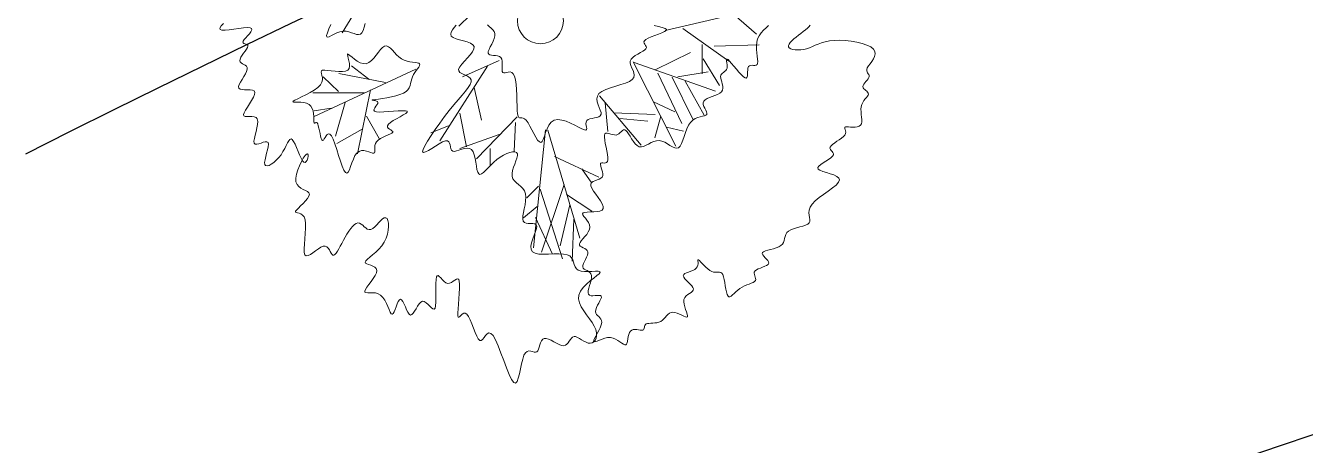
# Model space of a CAD drawing. Extents: x 2080 to 102394, y 2071 to 93424.
# Drawn here: x 85380.2 to 85534.6, y 83957.8 to 84008.4 of the extents above; entities that cross this region are included whole.
import ezdxf

# ---------------------------------------------------------------- set-up
doc = ezdxf.new("R2010")
doc.units = 0
doc.header["$LTSCALE"] = 20
doc.header["$MEASUREMENT"] = 0
doc.layers.add('casuanut tree', color=100, linetype='Continuous', lineweight=5)
doc.layers.add('road', color=2, linetype='Continuous')

# ---------------------------------------------------------------- blocks, each defined once
blk = doc.blocks.new('tr')
at = {"layer": 'casuanut tree'}
for p, q in [((-0.4628, 0.2409), (-0.6017, 0.0989)), ((-0.1639, 0.0898), (-0.2485, 0.0385)), ((-0.6532, -0.073), (-0.6884, -0.0189)), ((-0.5062, -0.0793), (-0.6394, -0.0202)), ((-0.5539, -0.0579), (-0.5967, -0.0051)), ((-0.4069, -0.0604), (-0.7425, -0.1308)), ((-0.5766, -0.0956), (-0.7299, -0.0592)), ((-0.6859, -0.1183), (-0.7387, -0.1145)), ((-0.6407, -0.1107), (-0.6922, -0.205)), ((-0.5565, -0.0906), (-0.6394, -0.2729)), ((-0.1911, -0.1005), (-0.3843, -0.2908)), ((-0.1519, -0.0915), (-0.2726, -0.1156)), ((0.3639, -0.1163), (0.7017, -0.1163)), ((0.5801, -0.1163), (0.6341, -0.1907)), ((-0.2454, -0.1549), (-0.2454, -0.2576)), ((0.4179, -0.1231), (0.5328, -0.2516)), ((-0.5866, -0.166), (-0.564, -0.2415)), ((0.2467, -0.1881), (0.3161, -0.4691)), ((0.249, -0.1907), (0.472, -0.3327)), ((0.4652, -0.1839), (0.445, -0.2718)), ((-0.608, -0.2025), (-0.6935, -0.2276)), ((-0.3058, -0.2214), (-0.3088, -0.3271)), ((0.307, -0.2274), (0.4248, -0.2002)), ((0.458, -0.2274), (0.4882, -0.318)), ((0.499, -0.1975), (0.6341, -0.2245)), ((-0.3481, -0.2516), (-0.4054, -0.2606)), ((-0.1368, -0.2727), (-0.2877, -0.3694)), ((0.1229, -0.2667), (0.2134, -0.4419)), ((0.3131, -0.2395), (0.3493, -0.4056)), ((0.3523, -0.2606), (0.3855, -0.4026)), ((0.3704, -0.2637), (0.464, -0.2697)), ((-0.2032, -0.312), (-0.33, -0.3271)), ((-0.1458, -0.2878), (-0.17, -0.3724)), ((0.135, -0.2908), (0.1229, -0.3785)), ((0.3885, -0.2818), (0.4218, -0.3966)), ((-0.2394, -0.3482), (-0.2515, -0.3996)), ((-0.0613, -0.3301), (-0.179, -0.6745)), ((-0.0552, -0.3331), (-0.0341, -0.6775)), ((0.1531, -0.3271), (0.2768, -0.3603)), ((0.1682, -0.3482), (0.2497, -0.3754)), ((0.2799, -0.3211), (0.3372, -0.3664)), ((0.2919, -0.3694), (0.2587, -0.4298)), ((-0.0526, -0.416), (0.0645, -0.5084)), ((0.301, -0.4056), (0.3493, -0.4298)), ((-0.1217, -0.4933), (-0.1639, -0.5204)), ((-0.0436, -0.5061), (-0.1585, -0.6932)), ((-0.1179, -0.5039), (-0.0999, -0.727)), ((0.0195, -0.4723), (0.0397, -0.5219)), ((-0.0432, -0.5386), (0.0202, -0.605)), ((-0.1398, -0.5537), (-0.1881, -0.5778)), ((-0.1517, -0.585), (-0.1269, -0.7067)), ((-0.0413, -0.5715), (-0.0976, -0.6865))]:
    blk.add_line(p, q, dxfattribs=at)
at = {"layer": 'casuanut tree', "color": 2}
blk.add_line((-0.0391, -0.6166), (-0.0729, -0.7406), dxfattribs=at)
at = {"layer": 'casuanut tree'}
for points in [[(0.6759, -0.1732), (0.6671, -0.1783), (0.6579, -0.1838), (0.649, -0.19), (0.6409, -0.1971), (0.6341, -0.2054), (0.6291, -0.2148), (0.6256, -0.2252), (0.6233, -0.236), (0.6219, -0.2466), (0.6209, -0.2567), (0.62, -0.2657), (0.6189, -0.2732), (0.6172, -0.2786), (0.6147, -0.2817), (0.6114, -0.2828), (0.6076, -0.2825), (0.6034, -0.2816), (0.5992, -0.2804), (0.5951, -0.2797), (0.5912, -0.28), (0.588, -0.282), (0.5853, -0.2859), (0.5832, -0.2913), (0.5815, -0.2975), (0.5798, -0.3037), (0.578, -0.3091), (0.5759, -0.313), (0.5733, -0.3148), (0.5699, -0.3135), (0.5657, -0.3089), (0.5608, -0.3014), (0.5555, -0.292), (0.55, -0.2816), (0.5446, -0.271), (0.5395, -0.2611), (0.5351, -0.2528), (0.5317, -0.247), (0.5292, -0.2444), (0.5277, -0.2446), (0.5268, -0.247), (0.5263, -0.251), (0.5259, -0.2561), (0.5253, -0.2616), (0.5243, -0.2671), (0.5226, -0.2718), (0.5201, -0.2755), (0.5169, -0.2782), (0.5132, -0.2802), (0.5094, -0.282), (0.5057, -0.2837), (0.5024, -0.2858), (0.4997, -0.2885), (0.4979, -0.2921), (0.4971, -0.2969), (0.4971, -0.3027), (0.4975, -0.309), (0.4977, -0.3156), (0.4975, -0.3222), (0.4965, -0.3284), (0.4941, -0.3339), (0.49, -0.3383), (0.484, -0.3415), (0.4764, -0.3436), (0.4678, -0.3451), (0.4589, -0.3462), (0.4501, -0.3473), (0.442, -0.3488), (0.4352, -0.3509), (0.4303, -0.3541), (0.4276, -0.3585), (0.4268, -0.3639), (0.4274, -0.37), (0.4286, -0.3762), (0.4301, -0.3823), (0.4313, -0.3879), (0.4315, -0.3925), (0.4303, -0.3958), (0.4273, -0.3976), (0.4225, -0.3982), (0.4164, -0.3982), (0.4092, -0.3982), (0.4013, -0.3986), (0.393, -0.4001), (0.3845, -0.4031), (0.3763, -0.4082), (0.3685, -0.4157), (0.3612, -0.4251), (0.3543, -0.4355), (0.3477, -0.4462), (0.3414, -0.4564), (0.3353, -0.4652), (0.3293, -0.472), (0.3234, -0.4758), (0.3174, -0.4762), (0.3114, -0.4737), (0.3053, -0.469), (0.299, -0.463), (0.2924, -0.4564), (0.2855, -0.45), (0.2782, -0.4445), (0.2704, -0.4409), (0.2622, -0.4395), (0.2536, -0.44), (0.2449, -0.4417), (0.2362, -0.444), (0.2278, -0.4461), (0.2199, -0.4475), (0.2127, -0.4475), (0.2063, -0.4454), (0.2008, -0.4407), (0.1963, -0.434), (0.1925, -0.4259), (0.1892, -0.4171), (0.1863, -0.4082), (0.1836, -0.3999), (0.1809, -0.3929), (0.1781, -0.3879), (0.175, -0.3853), (0.1716, -0.3848), (0.1679, -0.3859), (0.1639, -0.3879), (0.1596, -0.3903), (0.1551, -0.3927), (0.1504, -0.3943), (0.1455, -0.3947), (0.1403, -0.3934), (0.1351, -0.3911), (0.13, -0.3881), (0.125, -0.3852), (0.1205, -0.383), (0.1165, -0.3821), (0.1131, -0.3832), (0.1105, -0.3868), (0.1089, -0.3933), (0.1079, -0.4022), (0.1074, -0.4128), (0.1072, -0.4242), (0.1069, -0.4358), (0.1064, -0.4467), (0.1055, -0.4561), (0.1038, -0.4634), (0.1013, -0.4679), (0.098, -0.4701), (0.0944, -0.4706), (0.0906, -0.47), (0.0869, -0.4689), (0.0835, -0.468), (0.0808, -0.4678), (0.079, -0.469), (0.0783, -0.4721), (0.0783, -0.4767), (0.0788, -0.4823), (0.0793, -0.4886), (0.0795, -0.4951), (0.079, -0.5012), (0.0775, -0.5066), (0.0745, -0.5107), (0.0699, -0.5134), (0.0641, -0.5148), (0.0576, -0.5156), (0.051, -0.5164), (0.0449, -0.5175), (0.0398, -0.5196), (0.0364, -0.5232), (0.0351, -0.5288), (0.0364, -0.5367), (0.0396, -0.5464), (0.044, -0.5574), (0.0488, -0.5688), (0.0532, -0.5799), (0.0565, -0.5902), (0.0578, -0.5989), (0.0565, -0.6054), (0.0519, -0.6091), (0.0448, -0.6104), (0.0358, -0.6101), (0.0258, -0.6086), (0.0158, -0.6067), (0.0065, -0.6049), (-0.0013, -0.6039), (-0.0066, -0.6043), (-0.0088, -0.6065), (-0.0086, -0.6104), (-0.0066, -0.6157), (-0.0036, -0.622), (-0.0003, -0.6291), (0.0025, -0.6366), (0.004, -0.6442), (0.0036, -0.6516), (0.0006, -0.6585), (-0.0044, -0.6649), (-0.0107, -0.6709), (-0.0178, -0.6764), (-0.0249, -0.6814), (-0.0313, -0.6861), (-0.0363, -0.6904), (-0.0392, -0.6944), (-0.0396, -0.6981), (-0.0379, -0.7015), (-0.0348, -0.7049), (-0.0308, -0.7082), (-0.0265, -0.7117), (-0.0227, -0.7153), (-0.02, -0.7193), (-0.0189, -0.7237), (-0.02, -0.7286), (-0.0228, -0.7339), (-0.0268, -0.7394), (-0.0315, -0.745), (-0.0361, -0.7505), (-0.0403, -0.7559), (-0.0434, -0.7609), (-0.0448, -0.7654), (-0.0442, -0.7693), (-0.042, -0.7729), (-0.0386, -0.7762), (-0.0347, -0.7795), (-0.0308, -0.783), (-0.0274, -0.7869), (-0.0252, -0.7915), (-0.0246, -0.7969), (-0.026, -0.8033), (-0.029, -0.8105), (-0.0331, -0.818), (-0.0375, -0.8257), (-0.0417, -0.8331), (-0.0451, -0.84), (-0.0471, -0.8461), (-0.0471, -0.851), (-0.0446, -0.8546), (-0.0402, -0.857), (-0.0344, -0.8585), (-0.0281, -0.8596), (-0.0218, -0.8606), (-0.0162, -0.8616), (-0.012, -0.8632), (-0.0099, -0.8657), (-0.0104, -0.8692), (-0.0129, -0.8736), (-0.017, -0.8788), (-0.0219, -0.8844), (-0.0271, -0.8903), (-0.0319, -0.8963), (-0.0358, -0.902), (-0.0381, -0.9074), (-0.0383, -0.9122), (-0.037, -0.9165), (-0.0345, -0.9206), (-0.0316, -0.9247), (-0.0288, -0.9289), (-0.0267, -0.9335), (-0.0258, -0.9387), (-0.0268, -0.9446), (-0.03, -0.9513), (-0.035, -0.9587), (-0.041, -0.9662), (-0.0475, -0.9737), (-0.0537, -0.9807), (-0.059, -0.9869), (-0.0626, -0.9918), (-0.064, -0.9953), (-0.0626, -0.9969), (-0.0587, -0.9972), (-0.0529, -0.9965), (-0.0455, -0.9953), (-0.0372, -0.9941), (-0.0283, -0.9934), (-0.0195, -0.9936), (-0.0111, -0.9953), (-0.0035, -0.9987), (0.0032, -1.0034), (0.0091, -1.0089), (0.0143, -1.0146), (0.0188, -1.0199), (0.0228, -1.0243), (0.0264, -1.0271), (0.0295, -1.0279), (0.0323, -1.0263), (0.0349, -1.0226), (0.0375, -1.0174), (0.04, -1.0113), (0.0428, -1.0049), (0.0458, -0.9988), (0.0492, -0.9935), (0.0531, -0.9896), (0.0576, -0.9876), (0.0626, -0.9872), (0.0678, -0.9879), (0.073, -0.9895), (0.078, -0.9914), (0.0827, -0.9933), (0.0869, -0.9947), (0.0903, -0.9953), (0.0928, -0.9947), (0.0946, -0.9931), (0.096, -0.9909), (0.0972, -0.9882), (0.0984, -0.9855), (0.0999, -0.9829), (0.102, -0.9808), (0.1049, -0.9795), (0.1088, -0.9791), (0.1135, -0.9795), (0.119, -0.9804), (0.1249, -0.9815), (0.1312, -0.9824), (0.1375, -0.983), (0.1439, -0.9829), (0.15, -0.9817), (0.1557, -0.9795), (0.1611, -0.9764), (0.1663, -0.9728), (0.1714, -0.9692), (0.1764, -0.966), (0.1816, -0.9635), (0.187, -0.9623), (0.1927, -0.9626), (0.1988, -0.9648), (0.2051, -0.9683), (0.2113, -0.9728), (0.2172, -0.9774), (0.2226, -0.9816), (0.2273, -0.9849), (0.2309, -0.9867), (0.2333, -0.9863), (0.2343, -0.9833), (0.2342, -0.9781), (0.2335, -0.9713), (0.2326, -0.9634), (0.2318, -0.955), (0.2315, -0.9466), (0.2323, -0.9388), (0.2344, -0.9322), (0.2382, -0.927), (0.2432, -0.9232), (0.249, -0.9204), (0.255, -0.9181), (0.2606, -0.916), (0.2654, -0.9138), (0.2689, -0.911), (0.2704, -0.9074), (0.2697, -0.9026), (0.2673, -0.8968), (0.2636, -0.8905), (0.2593, -0.8839), (0.2551, -0.8773), (0.2516, -0.8711), (0.2494, -0.8656), (0.249, -0.8612), (0.2511, -0.858), (0.2551, -0.8559), (0.2607, -0.8545), (0.2672, -0.8536), (0.2742, -0.8527), (0.2812, -0.8517), (0.2876, -0.8501), (0.293, -0.8477), (0.2969, -0.8442), (0.2995, -0.84), (0.3011, -0.8355), (0.3021, -0.8312), (0.3027, -0.8274), (0.3032, -0.8247), (0.304, -0.8234), (0.3053, -0.824), (0.3074, -0.8268), (0.3103, -0.8313), (0.3137, -0.8372), (0.3177, -0.8438), (0.3221, -0.8508), (0.3269, -0.8574), (0.3318, -0.8633), (0.3369, -0.8679), (0.3419, -0.8709), (0.3468, -0.8726), (0.3515, -0.8736), (0.3559, -0.8743), (0.3597, -0.8752), (0.363, -0.877), (0.3655, -0.88), (0.3673, -0.8848), (0.3681, -0.8918), (0.3682, -0.9005), (0.3679, -0.9102), (0.3674, -0.9203), (0.3669, -0.9303), (0.3668, -0.9393), (0.3672, -0.947), (0.3684, -0.9524), (0.3706, -0.9554), (0.3738, -0.956), (0.3779, -0.9548), (0.3827, -0.9523), (0.3884, -0.9489), (0.3947, -0.945), (0.4016, -0.9412), (0.4089, -0.9378), (0.4167, -0.9353), (0.4246, -0.9335), (0.4324, -0.9322), (0.4399, -0.9312), (0.4467, -0.9302), (0.4526, -0.9291), (0.4574, -0.9276), (0.4607, -0.9254), (0.4625, -0.9225), (0.463, -0.9189), (0.4628, -0.9149), (0.4623, -0.9108), (0.4619, -0.9066), (0.4621, -0.9026), (0.4635, -0.899), (0.4664, -0.8961), (0.4711, -0.894), (0.4772, -0.8924), (0.4842, -0.8912), (0.4915, -0.8902), (0.4986, -0.889), (0.5048, -0.8875), (0.5097, -0.8855), (0.5125, -0.8826), (0.513, -0.8787), (0.5117, -0.8741), (0.5092, -0.869), (0.506, -0.8637), (0.503, -0.8585), (0.5008, -0.8537), (0.5, -0.8496), (0.5013, -0.8465), (0.5051, -0.8446), (0.5111, -0.8435), (0.5187, -0.8431), (0.5273, -0.843), (0.5364, -0.8428), (0.5454, -0.8422), (0.5538, -0.841), (0.5609, -0.8386), (0.5664, -0.8351), (0.5706, -0.8304), (0.5739, -0.8251), (0.5768, -0.8195), (0.5798, -0.8138), (0.5833, -0.8085), (0.5877, -0.8039), (0.5936, -0.8003), (0.6012, -0.798), (0.6102, -0.7967), (0.6199, -0.796), (0.6299, -0.7957), (0.6396, -0.7953), (0.6484, -0.7945), (0.6557, -0.7929), (0.6611, -0.7902), (0.6642, -0.7861), (0.6656, -0.7808), (0.666, -0.7745), (0.6663, -0.7674), (0.6674, -0.7597), (0.6698, -0.7518), (0.6746, -0.7439), (0.6825, -0.7361), (0.694, -0.7287), (0.7081, -0.7216), (0.7238, -0.7149), (0.7397, -0.7083), (0.7546, -0.702), (0.7674, -0.6957), (0.7768, -0.6894), (0.7816, -0.6831), (0.781, -0.6768), (0.776, -0.6704), (0.7678, -0.664), (0.7577, -0.6578), (0.7471, -0.6518), (0.7373, -0.6461), (0.7296, -0.6407), (0.7253, -0.6358), (0.7254, -0.6314), (0.7293, -0.6274), (0.736, -0.6238), (0.7445, -0.6205), (0.7538, -0.6172), (0.763, -0.6141), (0.7711, -0.6109), (0.7771, -0.6076), (0.7803, -0.6042), (0.7812, -0.6005), (0.7804, -0.5968), (0.7787, -0.593), (0.7766, -0.5892), (0.7751, -0.5855), (0.7746, -0.5818), (0.776, -0.5783), (0.7797, -0.5751), (0.7853, -0.5719), (0.7924, -0.5689), (0.8002, -0.5658), (0.8082, -0.5627), (0.8159, -0.5595), (0.8226, -0.5561), (0.8278, -0.5524), (0.831, -0.5485), (0.8327, -0.5444), (0.8331, -0.5405), (0.833, -0.5368), (0.8327, -0.5336), (0.8327, -0.531), (0.8335, -0.5294), (0.8357, -0.5288), (0.8394, -0.5293), (0.8446, -0.5307), (0.8508, -0.5326), (0.8575, -0.5345), (0.8644, -0.5361), (0.871, -0.5368), (0.8769, -0.5364), (0.8818, -0.5344), (0.8854, -0.5305), (0.8878, -0.525), (0.8893, -0.5182), (0.8904, -0.5106), (0.8913, -0.5025), (0.8924, -0.4943), (0.894, -0.4864), (0.8965, -0.4792), (0.8999, -0.4729), (0.9042, -0.4676), (0.909, -0.463), (0.9138, -0.459), (0.9183, -0.4556), (0.9223, -0.4524), (0.9252, -0.4494), (0.9269, -0.4465), (0.9269, -0.4435), (0.9257, -0.4404), (0.9237, -0.4372), (0.9212, -0.434), (0.9188, -0.4307), (0.9167, -0.4273), (0.9155, -0.424), (0.9156, -0.4206), (0.9172, -0.4172), (0.9201, -0.4138), (0.9239, -0.4105), (0.9281, -0.4072), (0.9324, -0.404), (0.9363, -0.4008), (0.9395, -0.3977), (0.9415, -0.3947), (0.9421, -0.3917), (0.9415, -0.3889), (0.9403, -0.3859), (0.939, -0.3828), (0.9379, -0.3795), (0.9377, -0.376), (0.9387, -0.372), (0.9415, -0.3676), (0.9463, -0.3627), (0.9524, -0.3573), (0.9592, -0.3514), (0.9657, -0.3451), (0.9712, -0.3383), (0.9748, -0.3312), (0.9756, -0.3237), (0.973, -0.3158), (0.9663, -0.3076), (0.9561, -0.2994), (0.943, -0.2914), (0.9279, -0.2838), (0.9114, -0.2769), (0.8943, -0.2709), (0.8775, -0.2662), (0.8616, -0.2628), (0.8472, -0.2611), (0.8342, -0.2607), (0.8225, -0.2613), (0.8117, -0.2627), (0.8017, -0.2644), (0.7922, -0.2662), (0.783, -0.2676), (0.7737, -0.2685), (0.7644, -0.2684), (0.7552, -0.2675), (0.7464, -0.2659), (0.7384, -0.2637), (0.7315, -0.2609), (0.7261, -0.2577), (0.7224, -0.2542), (0.7208, -0.2504), (0.7216, -0.2466), (0.7244, -0.2426), (0.729, -0.2387), (0.735, -0.2347), (0.7422, -0.2306), (0.7501, -0.2267), (0.7585, -0.2227), (0.767, -0.2189), (0.7753, -0.2151), (0.783, -0.2115), (0.79, -0.2079), (0.7958, -0.2044), (0.8002, -0.2009)], [(-0.9486, 0.209), (-0.9575, 0.2031), (-0.9629, 0.1979), (-0.9636, 0.1935), (-0.9587, 0.1903), (-0.9492, 0.1879), (-0.9364, 0.1862), (-0.9218, 0.1848), (-0.9067, 0.1836), (-0.8925, 0.1821), (-0.8806, 0.1803), (-0.8724, 0.1778), (-0.8689, 0.1744), (-0.8694, 0.1702), (-0.873, 0.1656), (-0.8787, 0.1607), (-0.8856, 0.1558), (-0.8925, 0.151), (-0.8986, 0.1466), (-0.9028, 0.1428), (-0.9045, 0.1398), (-0.9039, 0.1375), (-0.9018, 0.1355), (-0.8989, 0.1338), (-0.8957, 0.1321), (-0.893, 0.1302), (-0.8914, 0.1278), (-0.8916, 0.1248), (-0.8939, 0.121), (-0.8981, 0.1166), (-0.9035, 0.1117), (-0.9094, 0.1065), (-0.9153, 0.1012), (-0.9205, 0.096), (-0.9244, 0.091), (-0.9265, 0.0865), (-0.9261, 0.0826), (-0.924, 0.079), (-0.9206, 0.0758), (-0.9167, 0.0725), (-0.913, 0.0692), (-0.9101, 0.0654), (-0.9088, 0.0611), (-0.9096, 0.0561), (-0.913, 0.0501), (-0.9184, 0.0436), (-0.925, 0.0366), (-0.9321, 0.0294), (-0.9387, 0.0225), (-0.9441, 0.016), (-0.9474, 0.0102), (-0.9478, 0.0054), (-0.9449, 0.0017), (-0.9392, -0.001), (-0.9318, -0.0032), (-0.9236, -0.0052), (-0.9157, -0.0073), (-0.9089, -0.01), (-0.9043, -0.0135), (-0.9028, -0.0183), (-0.9051, -0.0245), (-0.9106, -0.0319), (-0.9181, -0.04), (-0.9267, -0.0484), (-0.9355, -0.0568), (-0.9433, -0.0646), (-0.9493, -0.0714), (-0.9524, -0.0769), (-0.9518, -0.0807), (-0.9483, -0.0833), (-0.9426, -0.085), (-0.9357, -0.0865), (-0.9286, -0.0881), (-0.922, -0.0905), (-0.9168, -0.0941), (-0.9141, -0.0994), (-0.9143, -0.1068), (-0.917, -0.1157), (-0.9214, -0.1257), (-0.9266, -0.1361), (-0.9319, -0.1462), (-0.9364, -0.1555), (-0.9394, -0.1634), (-0.94, -0.1693), (-0.9377, -0.1727), (-0.933, -0.1742), (-0.9267, -0.1743), (-0.9196, -0.1737), (-0.9124, -0.173), (-0.9059, -0.1729), (-0.901, -0.1741), (-0.8983, -0.1772), (-0.8984, -0.1826), (-0.9009, -0.1899), (-0.905, -0.1985), (-0.9098, -0.2079), (-0.9148, -0.2174), (-0.9192, -0.2263), (-0.9222, -0.2342), (-0.9231, -0.2403), (-0.9213, -0.2442), (-0.9171, -0.246), (-0.9111, -0.2459), (-0.9035, -0.244), (-0.895, -0.2404), (-0.8859, -0.2355), (-0.8767, -0.2294), (-0.8679, -0.2223), (-0.8599, -0.2143), (-0.8527, -0.2061), (-0.8462, -0.1983), (-0.8405, -0.1914), (-0.8354, -0.186), (-0.831, -0.1828), (-0.8272, -0.1823), (-0.824, -0.1851), (-0.8213, -0.1915), (-0.8189, -0.2008), (-0.8168, -0.212), (-0.8148, -0.2241), (-0.8128, -0.236), (-0.8105, -0.2467), (-0.8079, -0.2552), (-0.8049, -0.2606), (-0.8012, -0.262), (-0.7974, -0.2602), (-0.7937, -0.2562), (-0.7905, -0.251), (-0.7883, -0.2456), (-0.7874, -0.2409), (-0.7883, -0.2381), (-0.7913, -0.238), (-0.7967, -0.2415), (-0.8039, -0.2481), (-0.812, -0.2571), (-0.8205, -0.2678), (-0.8285, -0.2794), (-0.8352, -0.2914), (-0.84, -0.303), (-0.842, -0.3135), (-0.8408, -0.3224), (-0.8371, -0.3298), (-0.8316, -0.336), (-0.8254, -0.3413), (-0.8193, -0.346), (-0.8141, -0.3505), (-0.8109, -0.3549), (-0.8105, -0.3597), (-0.8134, -0.3651), (-0.8192, -0.3708), (-0.8269, -0.3768), (-0.8357, -0.3827), (-0.8446, -0.3883), (-0.8528, -0.3935), (-0.8593, -0.3979), (-0.8634, -0.4014), (-0.8644, -0.4039), (-0.8627, -0.4057), (-0.8592, -0.4074), (-0.8547, -0.4096), (-0.8498, -0.4127), (-0.8454, -0.4173), (-0.8421, -0.4239), (-0.8409, -0.433), (-0.8421, -0.4449), (-0.8454, -0.459), (-0.8499, -0.4744), (-0.855, -0.49), (-0.8598, -0.5051), (-0.8637, -0.5187), (-0.8659, -0.5299), (-0.8657, -0.5378), (-0.8625, -0.5417), (-0.8568, -0.5423), (-0.8492, -0.5404), (-0.8403, -0.5369), (-0.8308, -0.5327), (-0.8213, -0.5286), (-0.8125, -0.5255), (-0.8049, -0.5243), (-0.799, -0.5255), (-0.7947, -0.5289), (-0.7916, -0.5338), (-0.7894, -0.5395), (-0.7877, -0.5454), (-0.7862, -0.5509), (-0.7845, -0.5553), (-0.7823, -0.5581), (-0.7794, -0.5586), (-0.7757, -0.5572), (-0.7712, -0.5539), (-0.7661, -0.5492), (-0.7605, -0.5432), (-0.7543, -0.5363), (-0.7477, -0.5288), (-0.7407, -0.5209), (-0.7334, -0.5128), (-0.7259, -0.505), (-0.7184, -0.4977), (-0.711, -0.4911), (-0.7038, -0.4857), (-0.6971, -0.4817), (-0.691, -0.4794), (-0.6855, -0.4792), (-0.6808, -0.4811), (-0.6767, -0.4847), (-0.673, -0.4894), (-0.6695, -0.4945), (-0.6658, -0.4995), (-0.6618, -0.5037), (-0.6571, -0.5066), (-0.6517, -0.5073), (-0.6453, -0.5057), (-0.6382, -0.5022), (-0.6307, -0.4975), (-0.6232, -0.4924), (-0.6158, -0.4876), (-0.6091, -0.4839), (-0.6033, -0.482), (-0.5988, -0.4826), (-0.5958, -0.4862), (-0.5944, -0.4926), (-0.5946, -0.501), (-0.5964, -0.511), (-0.5999, -0.522), (-0.605, -0.5333), (-0.6117, -0.5444), (-0.6202, -0.5547), (-0.6302, -0.5637), (-0.6413, -0.5716), (-0.6526, -0.5783), (-0.6637, -0.5841), (-0.6737, -0.5891), (-0.6821, -0.5935), (-0.6881, -0.5974), (-0.6911, -0.6009), (-0.6907, -0.6042), (-0.6875, -0.6074), (-0.6825, -0.6107), (-0.6765, -0.6143), (-0.6705, -0.6182), (-0.6655, -0.6226), (-0.6623, -0.6277), (-0.6619, -0.6336), (-0.6648, -0.6403), (-0.6706, -0.6477), (-0.6782, -0.6554), (-0.6868, -0.6631), (-0.6954, -0.6705), (-0.7032, -0.6773), (-0.7092, -0.6831), (-0.7125, -0.6876), (-0.7125, -0.6907), (-0.7096, -0.6927), (-0.7044, -0.6942), (-0.6976, -0.6955), (-0.6899, -0.6973), (-0.6818, -0.7), (-0.6741, -0.7041), (-0.6675, -0.7102), (-0.6624, -0.7184), (-0.6586, -0.7283), (-0.6559, -0.739), (-0.6538, -0.7496), (-0.6522, -0.7594), (-0.6505, -0.7675), (-0.6486, -0.7732), (-0.6461, -0.7755), (-0.6427, -0.7741), (-0.6386, -0.7695), (-0.634, -0.763), (-0.6291, -0.7554), (-0.6241, -0.7479), (-0.6193, -0.7415), (-0.615, -0.7372), (-0.6112, -0.7361), (-0.6082, -0.7389), (-0.6058, -0.7449), (-0.6038, -0.753), (-0.602, -0.7623), (-0.6002, -0.7717), (-0.598, -0.7801), (-0.5954, -0.7867), (-0.592, -0.7902), (-0.5878, -0.79), (-0.5828, -0.7868), (-0.5772, -0.7815), (-0.5712, -0.7751), (-0.565, -0.7685), (-0.5588, -0.7628), (-0.5527, -0.7588), (-0.547, -0.7575), (-0.5418, -0.7596), (-0.537, -0.7643), (-0.5326, -0.7705), (-0.5286, -0.7772), (-0.5248, -0.7833), (-0.5212, -0.7876), (-0.5177, -0.7891), (-0.5144, -0.7868), (-0.511, -0.7799), (-0.5076, -0.7692), (-0.5043, -0.756), (-0.501, -0.7414), (-0.4977, -0.7268), (-0.4946, -0.7133), (-0.4915, -0.7021), (-0.4885, -0.6944), (-0.4855, -0.6911), (-0.4826, -0.6917), (-0.4796, -0.695), (-0.4764, -0.7003), (-0.4728, -0.7066), (-0.4688, -0.7128), (-0.4643, -0.7181), (-0.4592, -0.7214), (-0.4534, -0.7223), (-0.4472, -0.7211), (-0.4411, -0.7189), (-0.4353, -0.7165), (-0.4302, -0.7148), (-0.4263, -0.7146), (-0.4238, -0.7169), (-0.4232, -0.7226), (-0.4246, -0.7321), (-0.4277, -0.7448), (-0.432, -0.7595), (-0.4368, -0.7751), (-0.4417, -0.7906), (-0.4461, -0.8048), (-0.4495, -0.8167), (-0.4513, -0.8251), (-0.4512, -0.8294), (-0.4493, -0.8302), (-0.4461, -0.8287), (-0.4419, -0.8261), (-0.4371, -0.8234), (-0.4321, -0.8218), (-0.4274, -0.8224), (-0.4232, -0.8262), (-0.4198, -0.8342), (-0.4171, -0.8454), (-0.415, -0.8586), (-0.413, -0.8727), (-0.4111, -0.8865), (-0.4089, -0.8988), (-0.4063, -0.9084), (-0.4029, -0.9141), (-0.3986, -0.9152), (-0.3937, -0.9128), (-0.3882, -0.9083), (-0.3823, -0.9033), (-0.3764, -0.8993), (-0.3706, -0.8978), (-0.3651, -0.9004), (-0.3601, -0.9085), (-0.3558, -0.9231), (-0.352, -0.9429), (-0.3487, -0.966), (-0.3455, -0.9903), (-0.3423, -1.0141), (-0.3389, -1.0354), (-0.3351, -1.0523), (-0.3308, -1.0629), (-0.3258, -1.0658), (-0.3202, -1.062), (-0.3142, -1.0532), (-0.3077, -1.0409), (-0.3011, -1.0267), (-0.2944, -1.0122), (-0.2878, -0.9989), (-0.2813, -0.9885), (-0.2751, -0.9821), (-0.2693, -0.9793), (-0.2637, -0.9791), (-0.2585, -0.9808), (-0.2536, -0.9833), (-0.249, -0.9858), (-0.2447, -0.9875), (-0.2407, -0.9874), (-0.2371, -0.9849), (-0.2336, -0.9805), (-0.2302, -0.9748), (-0.2267, -0.9686), (-0.223, -0.9626), (-0.2189, -0.9574), (-0.2144, -0.9538), (-0.2092, -0.9524), (-0.2034, -0.9538), (-0.197, -0.9574), (-0.1902, -0.9626), (-0.1832, -0.9686), (-0.1761, -0.9748), (-0.1692, -0.9805), (-0.1625, -0.9849), (-0.1563, -0.9874), (-0.1507, -0.9874), (-0.1456, -0.9855), (-0.1409, -0.9822), (-0.1365, -0.9781), (-0.1322, -0.9739), (-0.128, -0.9703), (-0.1237, -0.9678), (-0.1191, -0.9671), (-0.1143, -0.9686), (-0.1093, -0.972), (-0.104, -0.9767), (-0.0985, -0.982), (-0.0928, -0.9875), (-0.087, -0.9925), (-0.0811, -0.9964), (-0.0752, -0.9986), (-0.0694, -0.9988), (-0.0638, -0.9969), (-0.0587, -0.9931), (-0.0545, -0.9875), (-0.0515, -0.9803), (-0.0497, -0.9716), (-0.0497, -0.9615), (-0.0516, -0.9502), (-0.0555, -0.9379), (-0.0608, -0.9248), (-0.0667, -0.9113), (-0.0724, -0.8975), (-0.077, -0.8839), (-0.0798, -0.8706), (-0.0798, -0.8581), (-0.0764, -0.8465), (-0.0689, -0.8362), (-0.0583, -0.827), (-0.0458, -0.819), (-0.0326, -0.812), (-0.0198, -0.8061), (-0.0087, -0.801), (-0.0005, -0.7969), (0.0036, -0.7936), (0.0028, -0.7909), (-0.0022, -0.7888), (-0.0103, -0.7869), (-0.0205, -0.785), (-0.0317, -0.7828), (-0.0428, -0.7801), (-0.0528, -0.7766), (-0.0606, -0.7722), (-0.0654, -0.7665), (-0.0679, -0.7599), (-0.0689, -0.7527), (-0.0693, -0.7451), (-0.0701, -0.7376), (-0.072, -0.7303), (-0.0761, -0.7237), (-0.0831, -0.7181), (-0.0938, -0.7136), (-0.1072, -0.7099), (-0.1223, -0.7068), (-0.138, -0.7038), (-0.1532, -0.7006), (-0.1667, -0.6967), (-0.1775, -0.6917), (-0.1845, -0.6854), (-0.1868, -0.6774), (-0.1852, -0.6681), (-0.1809, -0.658), (-0.1747, -0.6475), (-0.1679, -0.6372), (-0.1615, -0.6275), (-0.1565, -0.619), (-0.1541, -0.6121), (-0.1549, -0.6072), (-0.1584, -0.6038), (-0.1639, -0.6015), (-0.1705, -0.5997), (-0.1774, -0.598), (-0.1837, -0.5957), (-0.1885, -0.5923), (-0.1912, -0.5874), (-0.1911, -0.5804), (-0.1886, -0.5718), (-0.1845, -0.5619), (-0.1795, -0.5512), (-0.1744, -0.5399), (-0.1698, -0.5286), (-0.1666, -0.5176), (-0.1653, -0.5073), (-0.1666, -0.4982), (-0.1699, -0.4899), (-0.1745, -0.4824), (-0.1798, -0.4752), (-0.185, -0.4683), (-0.1895, -0.4614), (-0.1926, -0.4542), (-0.1935, -0.4465), (-0.1917, -0.4381), (-0.1879, -0.4293), (-0.1827, -0.4203), (-0.1769, -0.4114), (-0.1711, -0.4029), (-0.1662, -0.395), (-0.1629, -0.388), (-0.1619, -0.3823), (-0.1638, -0.3779), (-0.1683, -0.375), (-0.1751, -0.3735), (-0.1836, -0.3734), (-0.1935, -0.3746), (-0.2044, -0.377), (-0.2157, -0.3807), (-0.2272, -0.3856), (-0.2384, -0.3916), (-0.2491, -0.3982), (-0.2591, -0.4047), (-0.2682, -0.4106), (-0.2762, -0.4153), (-0.2828, -0.4181), (-0.288, -0.4186), (-0.2914, -0.4161), (-0.2931, -0.4102), (-0.2934, -0.4015), (-0.2928, -0.391), (-0.292, -0.3793), (-0.2913, -0.3674), (-0.2914, -0.356), (-0.2928, -0.3461), (-0.2959, -0.3383), (-0.3012, -0.3334), (-0.3082, -0.3309), (-0.3164, -0.3302), (-0.3251, -0.3306), (-0.3337, -0.3314), (-0.3417, -0.3321), (-0.3484, -0.332), (-0.3533, -0.3304), (-0.3561, -0.3269), (-0.3571, -0.3219), (-0.3571, -0.3161), (-0.3569, -0.3099), (-0.3571, -0.304), (-0.3586, -0.2991), (-0.362, -0.2956), (-0.368, -0.2944), (-0.3771, -0.2956), (-0.3885, -0.2988), (-0.4011, -0.303), (-0.4137, -0.3075), (-0.4254, -0.3114), (-0.435, -0.3139), (-0.4413, -0.3141), (-0.4434, -0.3113), (-0.4404, -0.3048), (-0.4329, -0.2951), (-0.4215, -0.2828), (-0.4071, -0.2686), (-0.3905, -0.2532), (-0.3725, -0.2373), (-0.3538, -0.2215), (-0.3353, -0.2065), (-0.3177, -0.1928), (-0.3014, -0.1806), (-0.2866, -0.1696), (-0.2738, -0.1597), (-0.2633, -0.1509), (-0.2554, -0.1431), (-0.2504, -0.1361), (-0.2486, -0.1299), (-0.2503, -0.1242), (-0.2545, -0.1191), (-0.2603, -0.1142), (-0.2668, -0.1096), (-0.2729, -0.1049), (-0.2776, -0.1001), (-0.28, -0.0949), (-0.279, -0.0893), (-0.2741, -0.0831), (-0.266, -0.0764), (-0.256, -0.0693), (-0.2451, -0.062), (-0.2346, -0.0545), (-0.2257, -0.0471), (-0.2194, -0.0399), (-0.2171, -0.033), (-0.2194, -0.0264), (-0.2257, -0.0202), (-0.2346, -0.0142), (-0.245, -0.0084), (-0.2557, -0.0028), (-0.2656, 0.0029), (-0.2734, 0.0086), (-0.2779, 0.0144), (-0.2784, 0.0204), (-0.2755, 0.0265), (-0.2701, 0.0325), (-0.2634, 0.0383), (-0.2563, 0.0438)], [(-0.5265, 0.1112), (-0.5317, 0.1007), (-0.5371, 0.0917), (-0.5425, 0.0854), (-0.5481, 0.0824), (-0.5538, 0.0825), (-0.5599, 0.0847), (-0.5663, 0.0885), (-0.5732, 0.0929), (-0.5807, 0.0974), (-0.5888, 0.1011), (-0.5977, 0.1034), (-0.6073, 0.1037), (-0.6172, 0.1024), (-0.6267, 0.1004), (-0.6354, 0.0982), (-0.6426, 0.0966), (-0.6477, 0.0963), (-0.6502, 0.0979), (-0.6495, 0.1023), (-0.6452, 0.1098), (-0.6382, 0.1199), (-0.6293, 0.1318)], [(-0.1626, 0.0227), (-0.1586, 0.0163), (-0.154, 0.0103), (-0.1499, 0.0044), (-0.147, -0.0017), (-0.1462, -0.0082), (-0.1479, -0.0152), (-0.1518, -0.0226), (-0.1571, -0.0302), (-0.1631, -0.0377), (-0.1691, -0.0449), (-0.1744, -0.0516), (-0.1782, -0.0574), (-0.1799, -0.0622), (-0.179, -0.0659), (-0.1759, -0.0686), (-0.1712, -0.0707), (-0.1655, -0.0725), (-0.1594, -0.0744), (-0.1535, -0.0767), (-0.1485, -0.0796), (-0.145, -0.0837), (-0.1435, -0.0889), (-0.1435, -0.0952), (-0.1447, -0.1019), (-0.1465, -0.1089), (-0.1483, -0.1155), (-0.1498, -0.1215), (-0.1504, -0.1264), (-0.1495, -0.1299), (-0.147, -0.1316), (-0.143, -0.1321), (-0.1381, -0.1321), (-0.1328, -0.1323), (-0.1275, -0.1333), (-0.1228, -0.136), (-0.1191, -0.141), (-0.1169, -0.149), (-0.1166, -0.1604), (-0.1178, -0.1746), (-0.1202, -0.1905), (-0.1232, -0.2073), (-0.1266, -0.224), (-0.1297, -0.2397), (-0.1323, -0.2533), (-0.1338, -0.264), (-0.1339, -0.271), (-0.1328, -0.2751), (-0.1307, -0.2771), (-0.1277, -0.278), (-0.1242, -0.2787), (-0.1203, -0.2801), (-0.1163, -0.2831), (-0.1124, -0.2887), (-0.1087, -0.2975), (-0.1053, -0.3086), (-0.102, -0.3211), (-0.0987, -0.3338), (-0.0954, -0.3457), (-0.092, -0.3556), (-0.0883, -0.3625), (-0.0842, -0.3654), (-0.0798, -0.3634), (-0.0748, -0.3575), (-0.0693, -0.3489), (-0.063, -0.3387), (-0.0559, -0.3284), (-0.048, -0.3189), (-0.0391, -0.3117), (-0.0291, -0.3079), (-0.018, -0.3084), (-0.0062, -0.3125), (0.0058, -0.3192), (0.0177, -0.3276), (0.0289, -0.3366), (0.039, -0.3453), (0.0476, -0.3526), (0.0543, -0.3575), (0.0586, -0.3593), (0.0611, -0.3583), (0.0623, -0.3553), (0.0627, -0.3509), (0.0629, -0.3456), (0.0634, -0.3402), (0.0649, -0.3353), (0.0678, -0.3316), (0.0725, -0.3294), (0.0786, -0.3286), (0.0857, -0.3285), (0.0931, -0.3287), (0.1003, -0.3288), (0.1067, -0.3281), (0.1118, -0.3262), (0.1151, -0.3225), (0.1161, -0.3169), (0.1155, -0.3095), (0.1141, -0.301), (0.1127, -0.2918), (0.112, -0.2826), (0.113, -0.2737), (0.1164, -0.2659), (0.1229, -0.2594), (0.1332, -0.2549), (0.1465, -0.2519), (0.1617, -0.2499), (0.178, -0.2486), (0.1941, -0.2474), (0.2092, -0.246), (0.2222, -0.2437), (0.2322, -0.2403), (0.2383, -0.2353), (0.2411, -0.2289), (0.2416, -0.2217), (0.2406, -0.2138), (0.2389, -0.2057), (0.2375, -0.1978), (0.2372, -0.1904), (0.2389, -0.1839), (0.2432, -0.1786), (0.2496, -0.1744), (0.2575, -0.1709), (0.2661, -0.168), (0.2747, -0.1655), (0.2828, -0.1632), (0.2894, -0.1608), (0.2941, -0.158), (0.2962, -0.1548), (0.2964, -0.1513), (0.2954, -0.1474), (0.2939, -0.1435), (0.2929, -0.1397), (0.293, -0.136), (0.295, -0.1327), (0.2997, -0.1299), (0.3076, -0.1276), (0.3179, -0.1258), (0.3295, -0.1243), (0.3412, -0.1228), (0.3521, -0.1213), (0.361, -0.1194), (0.3668, -0.1171), (0.3684, -0.1141), (0.3651, -0.1103), (0.3576, -0.1056), (0.3472, -0.1002), (0.3348, -0.0939)]]:
    blk.add_lwpolyline(points, dxfattribs=at)
blk.add_lwpolyline([(-0.5999, 0.0324), (-0.601, 0.0306), (-0.601, 0.0259), (-0.6007, 0.0192), (-0.6004, 0.0111), (-0.6006, 0.0027), (-0.602, -0.0051), (-0.605, -0.0117), (-0.6101, -0.016), (-0.6176, -0.0176), (-0.6271, -0.0167), (-0.6378, -0.0142), (-0.649, -0.0106), (-0.6601, -0.0066), (-0.6704, -0.0029), (-0.6791, -0.0002), (-0.6855, 0.0009), (-0.6892, -0.0002), (-0.6908, -0.0033), (-0.6911, -0.0079), (-0.691, -0.0137), (-0.6912, -0.0202), (-0.6926, -0.0272), (-0.6961, -0.0342), (-0.7024, -0.0408), (-0.7121, -0.0468), (-0.7244, -0.0521), (-0.7383, -0.0567), (-0.7528, -0.0607), (-0.7667, -0.0641), (-0.779, -0.067), (-0.7887, -0.0694), (-0.7947, -0.0713), (-0.7963, -0.0728), (-0.794, -0.0741), (-0.7888, -0.0755), (-0.7815, -0.0772), (-0.773, -0.0794), (-0.7643, -0.0824), (-0.7562, -0.0863), (-0.7497, -0.0915), (-0.7453, -0.0981), (-0.743, -0.1057), (-0.7422, -0.1139), (-0.7426, -0.1223), (-0.7438, -0.1303), (-0.7452, -0.1375), (-0.7466, -0.1435), (-0.7474, -0.1479), (-0.7474, -0.1503), (-0.7466, -0.1512), (-0.7453, -0.1511), (-0.7436, -0.1506), (-0.7418, -0.1502), (-0.74, -0.1506), (-0.7384, -0.1522), (-0.7373, -0.1558), (-0.7367, -0.1615), (-0.7366, -0.169), (-0.7367, -0.1774), (-0.7369, -0.1861), (-0.7369, -0.1943), (-0.7365, -0.2013), (-0.7356, -0.2063), (-0.7339, -0.2087), (-0.7314, -0.2081), (-0.7281, -0.2051), (-0.7243, -0.201), (-0.7201, -0.1968), (-0.7159, -0.1935), (-0.7118, -0.1924), (-0.7079, -0.1945), (-0.7046, -0.2008), (-0.702, -0.2122), (-0.6999, -0.2274), (-0.6982, -0.2452), (-0.6966, -0.264), (-0.695, -0.2823), (-0.6931, -0.2988), (-0.6907, -0.3119), (-0.6878, -0.3203), (-0.684, -0.3229), (-0.6794, -0.3205), (-0.6742, -0.3143), (-0.6683, -0.3055), (-0.662, -0.2954), (-0.6551, -0.2853), (-0.6479, -0.2762), (-0.6405, -0.2696), (-0.6328, -0.2662), (-0.6251, -0.2657), (-0.6176, -0.2673), (-0.6105, -0.2703), (-0.6039, -0.274), (-0.5982, -0.2777), (-0.5934, -0.2806), (-0.5898, -0.282), (-0.5875, -0.2814), (-0.5861, -0.2789), (-0.5852, -0.2751), (-0.5844, -0.2703), (-0.5834, -0.2649), (-0.5816, -0.2593), (-0.5786, -0.254), (-0.574, -0.2493), (-0.5676, -0.2456), (-0.5599, -0.2427), (-0.5513, -0.2405), (-0.5426, -0.2387), (-0.5344, -0.2373), (-0.5273, -0.2358), (-0.5219, -0.2343), (-0.5189, -0.2324), (-0.5185, -0.23), (-0.5203, -0.2272), (-0.5232, -0.224), (-0.5266, -0.2206), (-0.5295, -0.2169), (-0.5311, -0.2131), (-0.5304, -0.2092), (-0.5267, -0.2054), (-0.5195, -0.2016), (-0.5096, -0.198), (-0.4982, -0.1945), (-0.4865, -0.1911), (-0.4758, -0.1879), (-0.4672, -0.1849), (-0.462, -0.1821), (-0.4614, -0.1794), (-0.4662, -0.177), (-0.4755, -0.1747), (-0.4881, -0.1725), (-0.5025, -0.1703), (-0.5176, -0.168), (-0.5321, -0.1657), (-0.5445, -0.1631), (-0.5538, -0.1603), (-0.5588, -0.1572), (-0.5602, -0.1538), (-0.5589, -0.1503), (-0.5557, -0.1468), (-0.5516, -0.1432), (-0.5474, -0.1397), (-0.5441, -0.1363), (-0.5425, -0.1332), (-0.5433, -0.1304), (-0.5459, -0.128), (-0.5495, -0.1259), (-0.5533, -0.1242), (-0.5566, -0.123), (-0.5585, -0.1221), (-0.5582, -0.1218), (-0.5549, -0.122), (-0.5481, -0.1226), (-0.5382, -0.1236), (-0.5262, -0.1246), (-0.5127, -0.1255), (-0.4985, -0.126), (-0.4846, -0.1259), (-0.4716, -0.125), (-0.4603, -0.1231), (-0.4514, -0.12), (-0.4445, -0.1158), (-0.4393, -0.1107), (-0.4353, -0.1051), (-0.432, -0.099), (-0.429, -0.0927), (-0.4258, -0.0864), (-0.422, -0.0803), (-0.4174, -0.0746), (-0.4121, -0.0693), (-0.4066, -0.0644), (-0.4013, -0.06), (-0.3968, -0.056), (-0.3934, -0.0524), (-0.3915, -0.0492), (-0.3916, -0.0465), (-0.394, -0.0441), (-0.3984, -0.0419), (-0.4044, -0.0397), (-0.4115, -0.0372), (-0.4192, -0.0341), (-0.4273, -0.0303), (-0.4351, -0.0255), (-0.4423, -0.0194), (-0.4486, -0.012), (-0.454, -0.0038), (-0.4589, 0.0048), (-0.4635, 0.013), (-0.4681, 0.0202), (-0.4729, 0.0259), (-0.4781, 0.0294), (-0.484, 0.0302), (-0.4907, 0.0278), (-0.4983, 0.0229), (-0.5065, 0.0164), (-0.5152, 0.0092), (-0.5242, 0.0021), (-0.5334, -0.0039), (-0.5425, -0.008), (-0.5515, -0.0093), (-0.5602, -0.0072), (-0.5684, -0.0023), (-0.576, 0.0044), (-0.5829, 0.012), (-0.5889, 0.0195), (-0.5938, 0.0261), (-0.5975, 0.0307)], close=True, dxfattribs=at)
at = {"layer": 'casuanut tree', "linetype": 'Continuous'}
blk.add_circle((-0.0014, -0.0017), 0.0703, dxfattribs=at)

msp = doc.modelspace()

# ---------------------------------------------------------------- linework, layer by layer
at = {"linetype": 'Continuous', "ltscale": 0.5}
msp.add_arc((86725.812, 80450.655), 3704.826, 106.253274, 124.66954, dxfattribs=at)
at = {"layer": 'road', "linetype": 'Continuous', "ltscale": 0.5}
for centre, radius, start, end in [((89236.997, 76309.513), 8782.681, 113.283161, 122.4064216), ((86117.358, 82534.682), 1633.932, 90.243253, 116.816759)]:
    msp.add_arc(centre, radius, start, end, dxfattribs=at)

# ---------------------------------------------------------------- block references
at = {"layer": 'casuanut tree', "linetype": 'Continuous', "xscale": 39.3723505157182, "yscale": 39.37235051571042, "zscale": 39.37235051570639, "rotation": 13.01607038379638}
msp.add_blockref('tr', (85442.354, 84009.048), dxfattribs=at)

doc.saveas('drawing.dxf')
